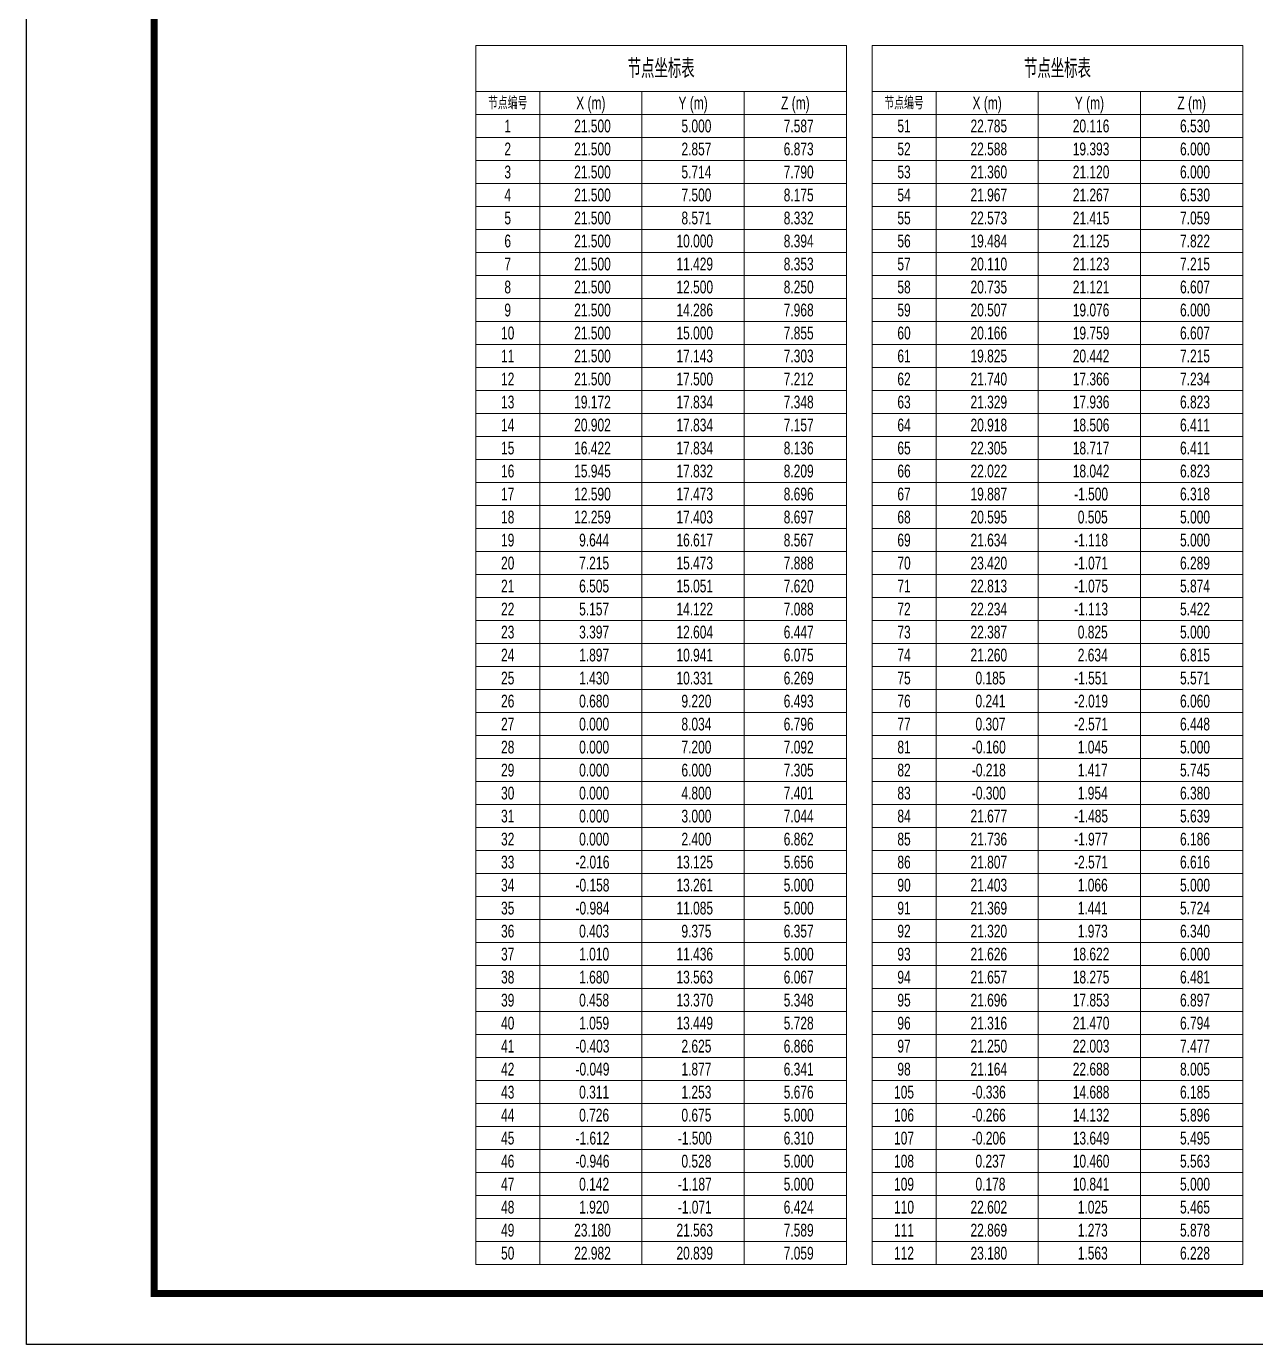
# Model space of a CAD drawing. Header units: millimetres. Extents: x -5285 to 713586, y 0 to 59400.
# Drawn here: x 538324 to 562361, y 0 to 25788 of the extents above; entities that cross this region are included whole.
import ezdxf
from ezdxf.enums import TextEntityAlignment as Align

# ---------------------------------------------------------------- set-up
doc = ezdxf.new("R2010")
doc.units = ezdxf.units.MM
doc.header["$LTSCALE"] = 1000
for name, color, linetype, lineweight in [('BEAM', 161, 'Continuous', 30), ('TD-DIM', 7, 'Continuous', 15), ('TD-TEXT', 2, 'Continuous', 15), ('TK', 252, 'Continuous', 15)]:
    doc.layers.add(name, color=color, linetype=linetype, lineweight=lineweight)
doc.layers.add('PUB_TITLE', color=4, linetype='Continuous')
doc.styles.add('T&D', font='haiwenrs.shx', dxfattribs={"width": 0.7, "bigfont": 'hztxt.shx'})

# ---------------------------------------------------------------- blocks, each defined once
blk = doc.blocks.new('A$C6C48201D')
at = {"layer": 'PUB_TITLE'}
blk.add_lwpolyline([(0, -89100), (0, 0), (126150, 0), (126150, -89100)], close=True, dxfattribs=at)
at = {"layer": 'PUB_TITLE', "const_width": 210}
blk.add_lwpolyline([(3750, -87600), (124650, -87600), (124650, -1500), (3750, -1500)], close=True, dxfattribs=at)
blk = doc.blocks.new('A$C18A829EF')
at = {"layer": 'TK', "ltscale": 0.5}
for p, q in [((0, 0), (7250, 0)), ((0, -23850), (0, 0)), ((7250, 0), (7250, -23850)), ((7750, 0), (15000, 0)), ((7750, -23850), (7750, 0)), ((15000, 0), (15000, -23850)), ((0, -900), (7250, -900)), ((1250, -900), (1250, -23850)), ((3250, -900), (3250, -23850)), ((5250, -900), (5250, -23850)), ((7750, -900), (15000, -900)), ((9000, -900), (9000, -23850)), ((11000, -900), (11000, -23850)), ((13000, -900), (13000, -23850)), ((0, -1350), (7250, -1350)), ((7750, -1350), (15000, -1350)), ((0, -1800), (7250, -1800)), ((7750, -1800), (15000, -1800)), ((0, -2250), (7250, -2250)), ((7750, -2250), (15000, -2250)), ((0, -2700), (7250, -2700)), ((7750, -2700), (15000, -2700)), ((0, -3150), (7250, -3150)), ((7750, -3150), (15000, -3150)), ((0, -3600), (7250, -3600)), ((7750, -3600), (15000, -3600)), ((0, -4050), (7250, -4050)), ((7750, -4050), (15000, -4050)), ((0, -4500), (7250, -4500)), ((7750, -4500), (15000, -4500)), ((0, -4950), (7250, -4950)), ((7750, -4950), (15000, -4950)), ((0, -5400), (7250, -5400)), ((7750, -5400), (15000, -5400)), ((0, -5850), (7250, -5850)), ((7750, -5850), (15000, -5850)), ((0, -6300), (7250, -6300)), ((7750, -6300), (15000, -6300)), ((0, -6750), (7250, -6750)), ((7750, -6750), (15000, -6750)), ((0, -7200), (7250, -7200)), ((7750, -7200), (15000, -7200)), ((0, -7650), (7250, -7650)), ((7750, -7650), (15000, -7650)), ((0, -8100), (7250, -8100)), ((7750, -8100), (15000, -8100)), ((0, -8550), (7250, -8550)), ((7750, -8550), (15000, -8550)), ((0, -9000), (7250, -9000)), ((7750, -9000), (15000, -9000)), ((0, -9450), (7250, -9450)), ((7750, -9450), (15000, -9450)), ((0, -9900), (7250, -9900)), ((7750, -9900), (15000, -9900)), ((0, -10350), (7250, -10350)), ((7750, -10350), (15000, -10350)), ((0, -10800), (7250, -10800)), ((7750, -10800), (15000, -10800)), ((0, -11250), (7250, -11250)), ((7750, -11250), (15000, -11250)), ((0, -11700), (7250, -11700)), ((7750, -11700), (15000, -11700)), ((0, -12150), (7250, -12150)), ((7750, -12150), (15000, -12150)), ((0, -12600), (7250, -12600)), ((7750, -12600), (15000, -12600)), ((0, -13050), (7250, -13050)), ((7750, -13050), (15000, -13050)), ((0, -13500), (7250, -13500)), ((7750, -13500), (15000, -13500)), ((0, -13950), (7250, -13950)), ((7750, -13950), (15000, -13950)), ((0, -14400), (7250, -14400)), ((7750, -14400), (15000, -14400)), ((0, -14850), (7250, -14850)), ((7750, -14850), (15000, -14850)), ((0, -15300), (7250, -15300)), ((7750, -15300), (15000, -15300)), ((0, -15750), (7250, -15750)), ((7750, -15750), (15000, -15750)), ((0, -16200), (7250, -16200)), ((7750, -16200), (15000, -16200)), ((0, -16650), (7250, -16650)), ((7750, -16650), (15000, -16650)), ((0, -17100), (7250, -17100)), ((7750, -17100), (15000, -17100)), ((0, -17550), (7250, -17550)), ((7750, -17550), (15000, -17550)), ((0, -18000), (7250, -18000)), ((7750, -18000), (15000, -18000)), ((0, -18450), (7250, -18450)), ((7750, -18450), (15000, -18450)), ((0, -18900), (7250, -18900)), ((7750, -18900), (15000, -18900)), ((0, -19350), (7250, -19350)), ((7750, -19350), (15000, -19350)), ((0, -19800), (7250, -19800)), ((7750, -19800), (15000, -19800)), ((0, -20250), (7250, -20250)), ((7750, -20250), (15000, -20250)), ((0, -20700), (7250, -20700)), ((7750, -20700), (15000, -20700)), ((0, -21150), (7250, -21150)), ((7750, -21150), (15000, -21150)), ((0, -21600), (7250, -21600)), ((7750, -21600), (15000, -21600)), ((0, -22050), (7250, -22050)), ((7750, -22050), (15000, -22050)), ((0, -22500), (7250, -22500)), ((7750, -22500), (15000, -22500)), ((0, -22950), (7250, -22950)), ((7750, -22950), (15000, -22950)), ((0, -23400), (7250, -23400)), ((7750, -23400), (15000, -23400)), ((7250, -23850), (0, -23850)), ((15000, -23850), (7750, -23850))]:
    blk.add_line(p, q, dxfattribs=at)
at = {"layer": 'TD-TEXT', "style": 'T&D', "width": 0.7}
for s, height, p in [('节点坐标表', 375, (3625, -450)), ('节点坐标表', 375, (11375, -450)), ('节点编号', 250, (625, -1125)), ('X (m)', 250, (2250, -1125)), ('Y (m)', 250, (4250, -1125)), ('Z (m)', 250, (6250, -1125)), ('节点编号', 250, (8375, -1125)), ('X (m)', 250, (10000, -1125)), ('Y (m)', 250, (12000, -1125)), ('Z (m)', 250, (14000, -1125)), ('1', 250, (625, -1575)), (' 21.500', 250, (2250, -1575)), ('  5.000', 250, (4250, -1575)), ('  7.587', 250, (6250, -1575)), ('51', 250, (8375, -1575)), (' 22.785', 250, (10000, -1575)), (' 20.116', 250, (12000, -1575)), ('  6.530', 250, (14000, -1575)), ('2', 250, (625, -2025)), (' 21.500', 250, (2250, -2025)), ('  2.857', 250, (4250, -2025)), ('  6.873', 250, (6250, -2025)), ('52', 250, (8375, -2025)), (' 22.588', 250, (10000, -2025)), (' 19.393', 250, (12000, -2025)), ('  6.000', 250, (14000, -2025)), ('3', 250, (625, -2475)), (' 21.500', 250, (2250, -2475)), ('  5.714', 250, (4250, -2475)), ('  7.790', 250, (6250, -2475)), ('53', 250, (8375, -2475)), (' 21.360', 250, (10000, -2475)), (' 21.120', 250, (12000, -2475)), ('  6.000', 250, (14000, -2475)), ('4', 250, (625, -2925)), (' 21.500', 250, (2250, -2925)), ('  7.500', 250, (4250, -2925)), ('  8.175', 250, (6250, -2925)), ('54', 250, (8375, -2925)), (' 21.967', 250, (10000, -2925)), (' 21.267', 250, (12000, -2925)), ('  6.530', 250, (14000, -2925)), ('5', 250, (625, -3375)), (' 21.500', 250, (2250, -3375)), ('  8.571', 250, (4250, -3375)), ('  8.332', 250, (6250, -3375)), ('55', 250, (8375, -3375)), (' 22.573', 250, (10000, -3375)), (' 21.415', 250, (12000, -3375)), ('  7.059', 250, (14000, -3375)), ('6', 250, (625, -3825)), (' 21.500', 250, (2250, -3825)), (' 10.000', 250, (4250, -3825)), ('  8.394', 250, (6250, -3825)), ('56', 250, (8375, -3825)), (' 19.484', 250, (10000, -3825)), (' 21.125', 250, (12000, -3825)), ('  7.822', 250, (14000, -3825)), ('7', 250, (625, -4275)), (' 21.500', 250, (2250, -4275)), (' 11.429', 250, (4250, -4275)), ('  8.353', 250, (6250, -4275)), ('57', 250, (8375, -4275)), (' 20.110', 250, (10000, -4275)), (' 21.123', 250, (12000, -4275)), ('  7.215', 250, (14000, -4275)), ('8', 250, (625, -4725)), (' 21.500', 250, (2250, -4725)), (' 12.500', 250, (4250, -4725)), ('  8.250', 250, (6250, -4725)), ('58', 250, (8375, -4725)), (' 20.735', 250, (10000, -4725)), (' 21.121', 250, (12000, -4725)), ('  6.607', 250, (14000, -4725)), ('9', 250, (625, -5175)), (' 21.500', 250, (2250, -5175)), (' 14.286', 250, (4250, -5175)), ('  7.968', 250, (6250, -5175)), ('59', 250, (8375, -5175)), (' 20.507', 250, (10000, -5175)), (' 19.076', 250, (12000, -5175)), ('  6.000', 250, (14000, -5175)), ('10', 250, (625, -5625)), (' 21.500', 250, (2250, -5625)), (' 15.000', 250, (4250, -5625)), ('  7.855', 250, (6250, -5625)), ('60', 250, (8375, -5625)), (' 20.166', 250, (10000, -5625)), (' 19.759', 250, (12000, -5625)), ('  6.607', 250, (14000, -5625)), ('11', 250, (625, -6075)), (' 21.500', 250, (2250, -6075)), (' 17.143', 250, (4250, -6075)), ('  7.303', 250, (6250, -6075)), ('61', 250, (8375, -6075)), (' 19.825', 250, (10000, -6075)), (' 20.442', 250, (12000, -6075)), ('  7.215', 250, (14000, -6075)), ('12', 250, (625, -6525)), (' 21.500', 250, (2250, -6525)), (' 17.500', 250, (4250, -6525)), ('  7.212', 250, (6250, -6525)), ('62', 250, (8375, -6525)), (' 21.740', 250, (10000, -6525)), (' 17.366', 250, (12000, -6525)), ('  7.234', 250, (14000, -6525)), ('13', 250, (625, -6975)), (' 19.172', 250, (2250, -6975)), (' 17.834', 250, (4250, -6975)), ('  7.348', 250, (6250, -6975)), ('63', 250, (8375, -6975)), (' 21.329', 250, (10000, -6975)), (' 17.936', 250, (12000, -6975)), ('  6.823', 250, (14000, -6975)), ('14', 250, (625, -7425)), (' 20.902', 250, (2250, -7425)), (' 17.834', 250, (4250, -7425)), ('  7.157', 250, (6250, -7425)), ('64', 250, (8375, -7425)), (' 20.918', 250, (10000, -7425)), (' 18.506', 250, (12000, -7425)), ('  6.411', 250, (14000, -7425)), ('15', 250, (625, -7875)), (' 16.422', 250, (2250, -7875)), (' 17.834', 250, (4250, -7875)), ('  8.136', 250, (6250, -7875)), ('65', 250, (8375, -7875)), (' 22.305', 250, (10000, -7875)), (' 18.717', 250, (12000, -7875)), ('  6.411', 250, (14000, -7875)), ('16', 250, (625, -8325)), (' 15.945', 250, (2250, -8325)), (' 17.832', 250, (4250, -8325)), ('  8.209', 250, (6250, -8325)), ('66', 250, (8375, -8325)), (' 22.022', 250, (10000, -8325)), (' 18.042', 250, (12000, -8325)), ('  6.823', 250, (14000, -8325)), ('17', 250, (625, -8775)), (' 12.590', 250, (2250, -8775)), (' 17.473', 250, (4250, -8775)), ('  8.696', 250, (6250, -8775)), ('67', 250, (8375, -8775)), (' 19.887', 250, (10000, -8775)), (' -1.500', 250, (12000, -8775)), ('  6.318', 250, (14000, -8775)), ('18', 250, (625, -9225)), (' 12.259', 250, (2250, -9225)), (' 17.403', 250, (4250, -9225)), ('  8.697', 250, (6250, -9225)), ('68', 250, (8375, -9225)), (' 20.595', 250, (10000, -9225)), ('  0.505', 250, (12000, -9225)), ('  5.000', 250, (14000, -9225)), ('19', 250, (625, -9675)), ('  9.644', 250, (2250, -9675)), (' 16.617', 250, (4250, -9675)), ('  8.567', 250, (6250, -9675)), ('69', 250, (8375, -9675)), (' 21.634', 250, (10000, -9675)), (' -1.118', 250, (12000, -9675)), ('  5.000', 250, (14000, -9675)), ('20', 250, (625, -10125)), ('  7.215', 250, (2250, -10125)), (' 15.473', 250, (4250, -10125)), ('  7.888', 250, (6250, -10125)), ('70', 250, (8375, -10125)), (' 23.420', 250, (10000, -10125)), (' -1.071', 250, (12000, -10125)), ('  6.289', 250, (14000, -10125)), ('21', 250, (625, -10575)), ('  6.505', 250, (2250, -10575)), (' 15.051', 250, (4250, -10575)), ('  7.620', 250, (6250, -10575)), ('71', 250, (8375, -10575)), (' 22.813', 250, (10000, -10575)), (' -1.075', 250, (12000, -10575)), ('  5.874', 250, (14000, -10575)), ('22', 250, (625, -11025)), ('  5.157', 250, (2250, -11025)), (' 14.122', 250, (4250, -11025)), ('  7.088', 250, (6250, -11025)), ('72', 250, (8375, -11025)), (' 22.234', 250, (10000, -11025)), (' -1.113', 250, (12000, -11025)), ('  5.422', 250, (14000, -11025)), ('23', 250, (625, -11475)), ('  3.397', 250, (2250, -11475)), (' 12.604', 250, (4250, -11475)), ('  6.447', 250, (6250, -11475)), ('73', 250, (8375, -11475)), (' 22.387', 250, (10000, -11475)), ('  0.825', 250, (12000, -11475)), ('  5.000', 250, (14000, -11475)), ('24', 250, (625, -11925)), ('  1.897', 250, (2250, -11925)), (' 10.941', 250, (4250, -11925)), ('  6.075', 250, (6250, -11925)), ('74', 250, (8375, -11925)), (' 21.260', 250, (10000, -11925)), ('  2.634', 250, (12000, -11925)), ('  6.815', 250, (14000, -11925)), ('25', 250, (625, -12375)), ('  1.430', 250, (2250, -12375)), (' 10.331', 250, (4250, -12375)), ('  6.269', 250, (6250, -12375)), ('75', 250, (8375, -12375)), ('  0.185', 250, (10000, -12375)), (' -1.551', 250, (12000, -12375)), ('  5.571', 250, (14000, -12375)), ('26', 250, (625, -12825)), ('  0.680', 250, (2250, -12825)), ('  9.220', 250, (4250, -12825)), ('  6.493', 250, (6250, -12825)), ('76', 250, (8375, -12825)), ('  0.241', 250, (10000, -12825)), (' -2.019', 250, (12000, -12825)), ('  6.060', 250, (14000, -12825)), ('27', 250, (625, -13275)), ('  0.000', 250, (2250, -13275)), ('  8.034', 250, (4250, -13275)), ('  6.796', 250, (6250, -13275)), ('77', 250, (8375, -13275)), ('  0.307', 250, (10000, -13275)), (' -2.571', 250, (12000, -13275)), ('  6.448', 250, (14000, -13275)), ('28', 250, (625, -13725)), ('  0.000', 250, (2250, -13725)), ('  7.200', 250, (4250, -13725)), ('  7.092', 250, (6250, -13725)), ('81', 250, (8375, -13725)), (' -0.160', 250, (10000, -13725)), ('  1.045', 250, (12000, -13725)), ('  5.000', 250, (14000, -13725)), ('29', 250, (625, -14175)), ('  0.000', 250, (2250, -14175)), ('  6.000', 250, (4250, -14175)), ('  7.305', 250, (6250, -14175)), ('82', 250, (8375, -14175)), (' -0.218', 250, (10000, -14175)), ('  1.417', 250, (12000, -14175)), ('  5.745', 250, (14000, -14175)), ('30', 250, (625, -14625)), ('  0.000', 250, (2250, -14625)), ('  4.800', 250, (4250, -14625)), ('  7.401', 250, (6250, -14625)), ('83', 250, (8375, -14625)), (' -0.300', 250, (10000, -14625)), ('  1.954', 250, (12000, -14625)), ('  6.380', 250, (14000, -14625)), ('31', 250, (625, -15075)), ('  0.000', 250, (2250, -15075)), ('  3.000', 250, (4250, -15075)), ('  7.044', 250, (6250, -15075)), ('84', 250, (8375, -15075)), (' 21.677', 250, (10000, -15075)), (' -1.485', 250, (12000, -15075)), ('  5.639', 250, (14000, -15075)), ('32', 250, (625, -15525)), ('  0.000', 250, (2250, -15525)), ('  2.400', 250, (4250, -15525)), ('  6.862', 250, (6250, -15525)), ('85', 250, (8375, -15525)), (' 21.736', 250, (10000, -15525)), (' -1.977', 250, (12000, -15525)), ('  6.186', 250, (14000, -15525)), ('33', 250, (625, -15975)), (' -2.016', 250, (2250, -15975)), (' 13.125', 250, (4250, -15975)), ('  5.656', 250, (6250, -15975)), ('86', 250, (8375, -15975)), (' 21.807', 250, (10000, -15975)), (' -2.571', 250, (12000, -15975)), ('  6.616', 250, (14000, -15975)), ('34', 250, (625, -16425)), (' -0.158', 250, (2250, -16425)), (' 13.261', 250, (4250, -16425)), ('  5.000', 250, (6250, -16425)), ('90', 250, (8375, -16425)), (' 21.403', 250, (10000, -16425)), ('  1.066', 250, (12000, -16425)), ('  5.000', 250, (14000, -16425)), ('35', 250, (625, -16875)), (' -0.984', 250, (2250, -16875)), (' 11.085', 250, (4250, -16875)), ('  5.000', 250, (6250, -16875)), ('91', 250, (8375, -16875)), (' 21.369', 250, (10000, -16875)), ('  1.441', 250, (12000, -16875)), ('  5.724', 250, (14000, -16875)), ('36', 250, (625, -17325)), ('  0.403', 250, (2250, -17325)), ('  9.375', 250, (4250, -17325)), ('  6.357', 250, (6250, -17325)), ('92', 250, (8375, -17325)), (' 21.320', 250, (10000, -17325)), ('  1.973', 250, (12000, -17325)), ('  6.340', 250, (14000, -17325)), ('37', 250, (625, -17775)), ('  1.010', 250, (2250, -17775)), (' 11.436', 250, (4250, -17775)), ('  5.000', 250, (6250, -17775)), ('93', 250, (8375, -17775)), (' 21.626', 250, (10000, -17775)), (' 18.622', 250, (12000, -17775)), ('  6.000', 250, (14000, -17775)), ('38', 250, (625, -18225)), ('  1.680', 250, (2250, -18225)), (' 13.563', 250, (4250, -18225)), ('  6.067', 250, (6250, -18225)), ('94', 250, (8375, -18225)), (' 21.657', 250, (10000, -18225)), (' 18.275', 250, (12000, -18225)), ('  6.481', 250, (14000, -18225)), ('39', 250, (625, -18675)), ('  0.458', 250, (2250, -18675)), (' 13.370', 250, (4250, -18675)), ('  5.348', 250, (6250, -18675)), ('95', 250, (8375, -18675)), (' 21.696', 250, (10000, -18675)), (' 17.853', 250, (12000, -18675)), ('  6.897', 250, (14000, -18675)), ('40', 250, (625, -19125)), ('  1.059', 250, (2250, -19125)), (' 13.449', 250, (4250, -19125)), ('  5.728', 250, (6250, -19125)), ('96', 250, (8375, -19125)), (' 21.316', 250, (10000, -19125)), (' 21.470', 250, (12000, -19125)), ('  6.794', 250, (14000, -19125)), ('41', 250, (625, -19575)), (' -0.403', 250, (2250, -19575)), ('  2.625', 250, (4250, -19575)), ('  6.866', 250, (6250, -19575)), ('97', 250, (8375, -19575)), (' 21.250', 250, (10000, -19575)), (' 22.003', 250, (12000, -19575)), ('  7.477', 250, (14000, -19575)), ('42', 250, (625, -20025)), (' -0.049', 250, (2250, -20025)), ('  1.877', 250, (4250, -20025)), ('  6.341', 250, (6250, -20025)), ('98', 250, (8375, -20025)), (' 21.164', 250, (10000, -20025)), (' 22.688', 250, (12000, -20025)), ('  8.005', 250, (14000, -20025)), ('43', 250, (625, -20475)), ('  0.311', 250, (2250, -20475)), ('  1.253', 250, (4250, -20475)), ('  5.676', 250, (6250, -20475)), ('105', 250, (8375, -20475)), (' -0.336', 250, (10000, -20475)), (' 14.688', 250, (12000, -20475)), ('  6.185', 250, (14000, -20475)), ('44', 250, (625, -20925)), ('  0.726', 250, (2250, -20925)), ('  0.675', 250, (4250, -20925)), ('  5.000', 250, (6250, -20925)), ('106', 250, (8375, -20925)), (' -0.266', 250, (10000, -20925)), (' 14.132', 250, (12000, -20925)), ('  5.896', 250, (14000, -20925)), ('45', 250, (625, -21375)), (' -1.612', 250, (2250, -21375)), (' -1.500', 250, (4250, -21375)), ('  6.310', 250, (6250, -21375)), ('107', 250, (8375, -21375)), (' -0.206', 250, (10000, -21375)), (' 13.649', 250, (12000, -21375)), ('  5.495', 250, (14000, -21375)), ('46', 250, (625, -21825)), (' -0.946', 250, (2250, -21825)), ('  0.528', 250, (4250, -21825)), ('  5.000', 250, (6250, -21825)), ('108', 250, (8375, -21825)), ('  0.237', 250, (10000, -21825)), (' 10.460', 250, (12000, -21825)), ('  5.563', 250, (14000, -21825)), ('47', 250, (625, -22275)), ('  0.142', 250, (2250, -22275)), (' -1.187', 250, (4250, -22275)), ('  5.000', 250, (6250, -22275)), ('109', 250, (8375, -22275)), ('  0.178', 250, (10000, -22275)), (' 10.841', 250, (12000, -22275)), ('  5.000', 250, (14000, -22275)), ('48', 250, (625, -22725)), ('  1.920', 250, (2250, -22725)), (' -1.071', 250, (4250, -22725)), ('  6.424', 250, (6250, -22725)), ('110', 250, (8375, -22725)), (' 22.602', 250, (10000, -22725)), ('  1.025', 250, (12000, -22725)), ('  5.465', 250, (14000, -22725)), ('49', 250, (625, -23175)), (' 23.180', 250, (2250, -23175)), (' 21.563', 250, (4250, -23175)), ('  7.589', 250, (6250, -23175)), ('111', 250, (8375, -23175)), (' 22.869', 250, (10000, -23175)), ('  1.273', 250, (12000, -23175)), ('  5.878', 250, (14000, -23175)), ('50', 250, (625, -23625)), (' 22.982', 250, (2250, -23625)), (' 20.839', 250, (4250, -23625)), ('  7.059', 250, (6250, -23625)), ('112', 250, (8375, -23625)), (' 23.180', 250, (10000, -23625)), ('  1.563', 250, (12000, -23625)), ('  6.228', 250, (14000, -23625))]:
    blk.add_text(s, height=height, dxfattribs=at).set_placement(p, align=Align.MIDDLE_CENTER)

msp = doc.modelspace()

# ---------------------------------------------------------------- block references
at = {"layer": 'BEAM', "ltscale": 0.5}
msp.add_blockref('A$C18A829EF', (547111.4, 25414.8), dxfattribs=at)
at = {"layer": 'TD-DIM', "ltscale": 0.5, "xscale": 0.6666666666666666, "yscale": 0.6666666666666666, "zscale": 0.6666666666666666}
msp.add_blockref('A$C6C48201D', (538324, 59400), dxfattribs=at)

doc.saveas('drawing.dxf')
